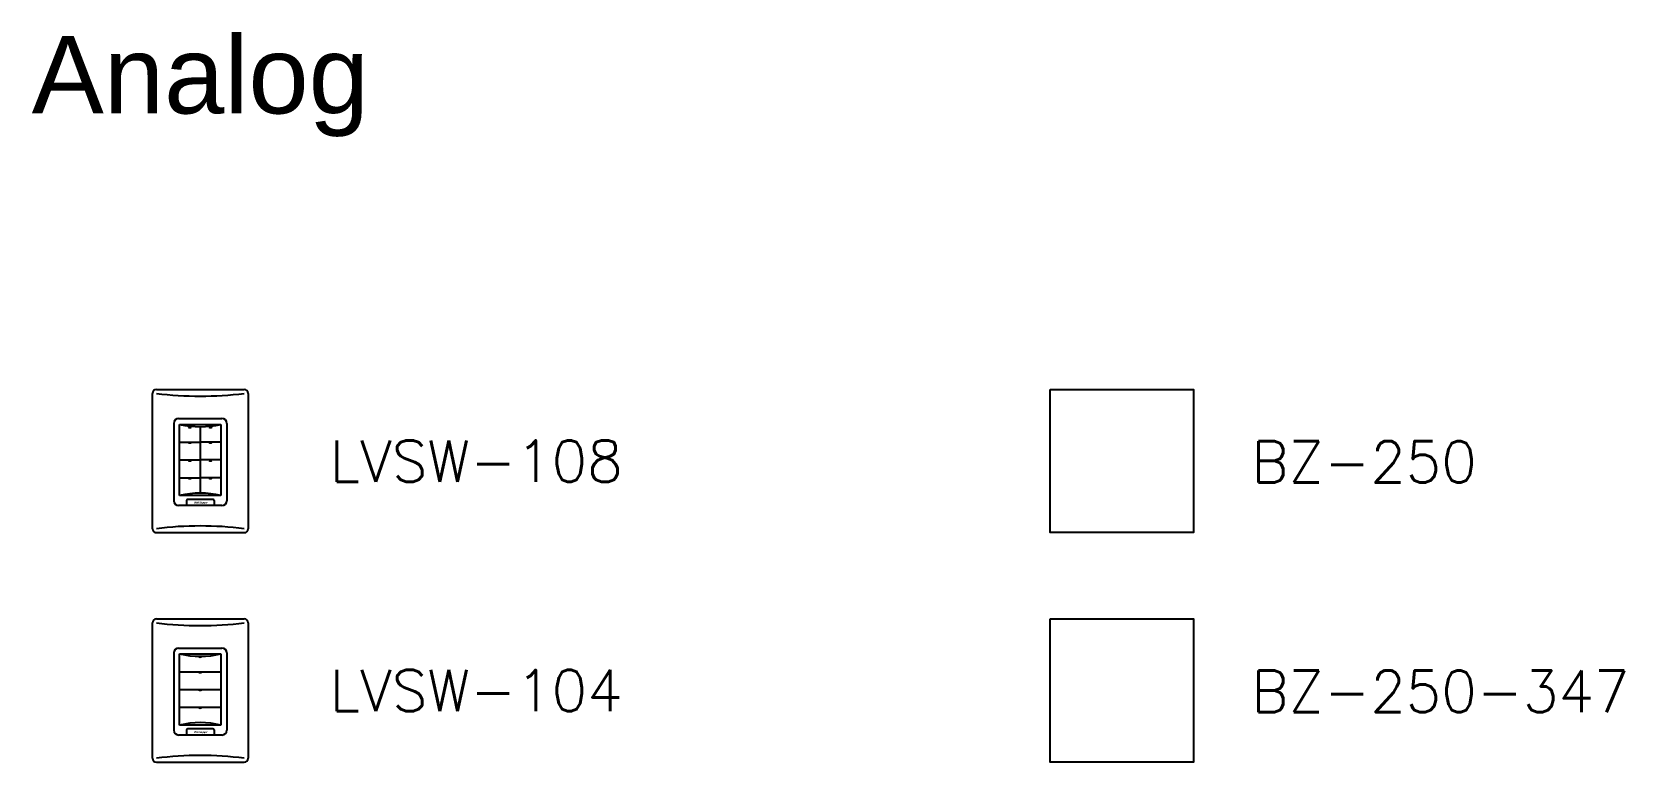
# Model space of a CAD drawing. Header units: inches. Extents: x -312 to 59, y -182 to 37.
# Drawn here: x -205.41 to -196.19, y 25.85 to 30.09 of the extents above; entities that cross this region are included whole.
import ezdxf

# ---------------------------------------------------------------- set-up
doc = ezdxf.new("R2010")
doc.units = ezdxf.units.IN
doc.header["$MEASUREMENT"] = 0
doc.styles.add('ROMANS', font='ROMANS.shx')
doc.styles.get("Standard").update_dxf_attribs({"font": 'arial.ttf'})

# ---------------------------------------------------------------- blocks, each defined once
blk = doc.blocks.new('LVSW-108')
h = blk.add_hatch(color=256)
edge = h.paths.add_edge_path()
edge.add_spline(control_points=[(-0.0277, -0.2408), (-0.0278, -0.242), (-0.028, -0.2435), (-0.0281, -0.2449), (-0.0281, -0.2449), (-0.0281, -0.2449), (-0.0281, -0.2449), (-0.028, -0.2446), (-0.0279, -0.2444), (-0.0278, -0.2441), (-0.0276, -0.2431), (-0.0273, -0.2421), (-0.0269, -0.2412), (-0.0269, -0.2412), (-0.0247, -0.235), (-0.0247, -0.235), (-0.0247, -0.235), (-0.0225, -0.235), (-0.0225, -0.235), (-0.0225, -0.235), (-0.0271, -0.2464), (-0.0271, -0.2464), (-0.0271, -0.2464), (-0.0296, -0.2464), (-0.0296, -0.2464), (-0.0296, -0.2464), (-0.0295, -0.2419), (-0.0295, -0.2419), (-0.0295, -0.2407), (-0.0293, -0.2394), (-0.0292, -0.2382), (-0.0292, -0.2382), (-0.0292, -0.2382), (-0.0292, -0.2382), (-0.0296, -0.2394), (-0.03, -0.2407), (-0.0304, -0.2419), (-0.0304, -0.2419), (-0.0322, -0.2464), (-0.0322, -0.2464), (-0.0322, -0.2464), (-0.0347, -0.2464), (-0.0347, -0.2464), (-0.0347, -0.2464), (-0.0345, -0.235), (-0.0345, -0.235), (-0.0345, -0.235), (-0.0323, -0.235), (-0.0323, -0.235), (-0.0323, -0.235), (-0.0326, -0.2412), (-0.0326, -0.2412), (-0.0327, -0.2421), (-0.0328, -0.2431), (-0.0329, -0.2441), (-0.033, -0.2444), (-0.033, -0.2446), (-0.033, -0.2449), (-0.033, -0.2449), (-0.033, -0.2449), (-0.033, -0.2449), (-0.0325, -0.2435), (-0.0321, -0.242), (-0.0317, -0.2408), (-0.0317, -0.2408), (-0.0294, -0.235), (-0.0294, -0.235), (-0.0294, -0.235), (-0.0276, -0.235), (-0.0276, -0.235), (-0.0276, -0.235), (-0.0277, -0.2408), (-0.0277, -0.2408)], knot_values=[0, 0, 0, 0, 1, 1, 1, 2, 2, 2, 3, 3, 3, 4, 4, 4, 5, 5, 5, 6, 6, 6, 7, 7, 7, 8, 8, 8, 9, 9, 9, 10, 10, 10, 11, 11, 11, 12, 12, 12, 13, 13, 13, 14, 14, 14, 15, 15, 15, 16, 16, 16, 17, 17, 17, 18, 18, 18, 19, 19, 19, 20, 20, 20, 21, 21, 21, 22, 22, 22, 23, 23, 23, 24, 24, 24, 24], degree=3, periodic=0)
h = blk.add_hatch(color=256)
edge = h.paths.add_edge_path()
edge.add_spline(control_points=[(-0.0182, -0.2464), (-0.0182, -0.246), (-0.0182, -0.2456), (-0.0181, -0.2452), (-0.0181, -0.2452), (-0.017, -0.2401), (-0.017, -0.2401), (-0.0167, -0.239), (-0.0166, -0.2376), (-0.0193, -0.2376), (-0.0218, -0.2376), (-0.0225, -0.2387), (-0.0229, -0.2403), (-0.0229, -0.2403), (-0.021, -0.2403), (-0.021, -0.2403), (-0.0208, -0.2396), (-0.0206, -0.2391), (-0.0197, -0.2391), (-0.0192, -0.2391), (-0.0189, -0.2392), (-0.0189, -0.2395), (-0.0188, -0.2402), (-0.0192, -0.2406), (-0.0201, -0.2409), (-0.0218, -0.2416), (-0.0233, -0.2421), (-0.0237, -0.244), (-0.0241, -0.2458), (-0.0236, -0.2466), (-0.022, -0.2466), (-0.0213, -0.2466), (-0.0206, -0.2462), (-0.02, -0.2455), (-0.02, -0.2455), (-0.02, -0.2455), (-0.02, -0.2455), (-0.0201, -0.2458), (-0.0201, -0.2461), (-0.02, -0.2464), (-0.02, -0.2464), (-0.0182, -0.2464), (-0.0182, -0.2464)], knot_values=[0, 0, 0, 0, 1, 1, 1, 2, 2, 2, 3, 3, 3, 4, 4, 4, 5, 5, 5, 6, 6, 6, 7, 7, 7, 8, 8, 8, 9, 9, 9, 10, 10, 10, 11, 11, 11, 12, 12, 12, 13, 13, 13, 14, 14, 14, 14], degree=3, periodic=0)
edge = h.paths.add_edge_path()
edge.add_spline(control_points=[(-0.0195, -0.2428), (-0.0198, -0.2436), (-0.0199, -0.2451), (-0.021, -0.2451), (-0.0218, -0.2451), (-0.0219, -0.2446), (-0.0217, -0.244), (-0.0217, -0.2436), (-0.0215, -0.2432), (-0.0212, -0.2429), (-0.0206, -0.2425), (-0.0199, -0.2422), (-0.0194, -0.2418), (-0.0194, -0.2418), (-0.0195, -0.2428), (-0.0195, -0.2428)], knot_values=[0, 0, 0, 0, 1, 1, 1, 2, 2, 2, 3, 3, 3, 4, 4, 4, 5, 5, 5, 5], degree=3, periodic=0)
h = blk.add_hatch(color=256)
edge = h.paths.add_edge_path()
edge.add_spline(control_points=[(-0.0135, -0.2464), (-0.0147, -0.2465), (-0.0164, -0.2466), (-0.0161, -0.245), (-0.0161, -0.245), (-0.0148, -0.2392), (-0.0148, -0.2392), (-0.0148, -0.2392), (-0.0156, -0.2392), (-0.0156, -0.2392), (-0.0156, -0.2392), (-0.0153, -0.2378), (-0.0153, -0.2378), (-0.0153, -0.2378), (-0.0145, -0.2378), (-0.0145, -0.2378), (-0.0145, -0.2378), (-0.014, -0.2354), (-0.014, -0.2354), (-0.014, -0.2354), (-0.012, -0.2354), (-0.012, -0.2354), (-0.012, -0.2354), (-0.0125, -0.2378), (-0.0125, -0.2378), (-0.0125, -0.2378), (-0.0117, -0.2378), (-0.0117, -0.2378), (-0.0117, -0.2378), (-0.012, -0.2392), (-0.012, -0.2392), (-0.012, -0.2392), (-0.0128, -0.2392), (-0.0128, -0.2392), (-0.0128, -0.2392), (-0.014, -0.2446), (-0.014, -0.2446), (-0.014, -0.2449), (-0.0134, -0.2449), (-0.0132, -0.2448), (-0.0132, -0.2448), (-0.0135, -0.2464), (-0.0135, -0.2464)], knot_values=[0, 0, 0, 0, 1, 1, 1, 2, 2, 2, 3, 3, 3, 4, 4, 4, 5, 5, 5, 6, 6, 6, 7, 7, 7, 8, 8, 8, 9, 9, 9, 10, 10, 10, 11, 11, 11, 12, 12, 12, 13, 13, 13, 14, 14, 14, 14], degree=3, periodic=0)
h = blk.add_hatch(color=256)
edge = h.paths.add_edge_path()
edge.add_spline(control_points=[(-0.0094, -0.2464), (-0.0106, -0.2465), (-0.0123, -0.2466), (-0.0119, -0.245), (-0.0119, -0.245), (-0.0107, -0.2392), (-0.0107, -0.2392), (-0.0107, -0.2392), (-0.0115, -0.2392), (-0.0115, -0.2392), (-0.0115, -0.2392), (-0.0112, -0.2378), (-0.0112, -0.2378), (-0.0112, -0.2378), (-0.0104, -0.2378), (-0.0104, -0.2378), (-0.0104, -0.2378), (-0.0099, -0.2354), (-0.0099, -0.2354), (-0.0099, -0.2354), (-0.0079, -0.2354), (-0.0079, -0.2354), (-0.0079, -0.2354), (-0.0084, -0.2378), (-0.0084, -0.2378), (-0.0084, -0.2378), (-0.0076, -0.2378), (-0.0076, -0.2378), (-0.0076, -0.2378), (-0.0079, -0.2392), (-0.0079, -0.2392), (-0.0079, -0.2392), (-0.0087, -0.2392), (-0.0087, -0.2392), (-0.0087, -0.2392), (-0.0099, -0.2446), (-0.0099, -0.2446), (-0.0099, -0.2449), (-0.0093, -0.2449), (-0.0091, -0.2448), (-0.0091, -0.2448), (-0.0094, -0.2464), (-0.0094, -0.2464)], knot_values=[0, 0, 0, 0, 1, 1, 1, 2, 2, 2, 3, 3, 3, 4, 4, 4, 5, 5, 5, 6, 6, 6, 7, 7, 7, 8, 8, 8, 9, 9, 9, 10, 10, 10, 11, 11, 11, 12, 12, 12, 13, 13, 13, 14, 14, 14, 14], degree=3, periodic=0)
h = blk.add_hatch(color=256)
edge = h.paths.add_edge_path()
edge.add_spline(control_points=[(0.0001, -0.2384), (0.0003, -0.2374), (0.0004, -0.2364), (-0.0007, -0.2364), (-0.0014, -0.2364), (-0.002, -0.2367), (-0.0021, -0.2375), (-0.0023, -0.2383), (-0.0018, -0.2387), (-0.0013, -0.2391), (-0.0006, -0.2395), (0.0005, -0.2404), (0.0009, -0.241), (0.0015, -0.2417), (0.0016, -0.2424), (0.0014, -0.2434), (0.0009, -0.2455), (-0.0007, -0.2466), (-0.0028, -0.2466), (-0.0054, -0.2466), (-0.006, -0.2452), (-0.0055, -0.2432), (-0.0055, -0.2432), (-0.0054, -0.2423), (-0.0054, -0.2423), (-0.0054, -0.2423), (-0.0032, -0.2423), (-0.0032, -0.2423), (-0.0032, -0.2423), (-0.0034, -0.243), (-0.0034, -0.243), (-0.0037, -0.2441), (-0.0035, -0.2449), (-0.0024, -0.2449), (-0.0016, -0.2449), (-0.001, -0.2444), (-0.0009, -0.2436), (-0.0007, -0.2429), (-0.0009, -0.2425), (-0.0014, -0.2421), (-0.0023, -0.2412), (-0.0036, -0.2406), (-0.0042, -0.2394), (-0.0044, -0.2389), (-0.0045, -0.2383), (-0.0044, -0.2377), (-0.0039, -0.2358), (-0.0026, -0.2347), (-0.0004, -0.2347), (0.003, -0.2347), (0.0024, -0.2373), (0.0021, -0.2384), (0.0021, -0.2384), (0.0001, -0.2384), (0.0001, -0.2384)], knot_values=[0, 0, 0, 0, 1, 1, 1, 2, 2, 2, 3, 3, 3, 4, 4, 4, 5, 5, 5, 6, 6, 6, 7, 7, 7, 8, 8, 8, 9, 9, 9, 10, 10, 10, 11, 11, 11, 12, 12, 12, 13, 13, 13, 14, 14, 14, 15, 15, 15, 16, 16, 16, 17, 17, 17, 18, 18, 18, 18], degree=3, periodic=0)
h = blk.add_hatch(color=256)
edge = h.paths.add_edge_path(flags=16)
edge.add_spline(control_points=[(0.0052, -0.2464), (0.004, -0.2465), (0.0023, -0.2466), (0.0027, -0.245), (0.0027, -0.245), (0.0039, -0.2392), (0.0039, -0.2392), (0.0039, -0.2392), (0.0031, -0.2392), (0.0031, -0.2392), (0.0031, -0.2392), (0.0034, -0.2378), (0.0034, -0.2378), (0.0034, -0.2378), (0.0042, -0.2378), (0.0042, -0.2378), (0.0042, -0.2378), (0.0047, -0.2354), (0.0047, -0.2354), (0.0047, -0.2354), (0.0067, -0.2354), (0.0067, -0.2354), (0.0067, -0.2354), (0.0062, -0.2378), (0.0062, -0.2378), (0.0062, -0.2378), (0.007, -0.2378), (0.007, -0.2378), (0.007, -0.2378), (0.0067, -0.2392), (0.0067, -0.2392), (0.0067, -0.2392), (0.0059, -0.2392), (0.0059, -0.2392), (0.0059, -0.2392), (0.0048, -0.2446), (0.0048, -0.2446), (0.0047, -0.2449), (0.0053, -0.2449), (0.0055, -0.2448), (0.0055, -0.2448), (0.0052, -0.2464), (0.0052, -0.2464)], knot_values=[0, 0, 0, 0, 1, 1, 1, 2, 2, 2, 3, 3, 3, 4, 4, 4, 5, 5, 5, 6, 6, 6, 7, 7, 7, 8, 8, 8, 9, 9, 9, 10, 10, 10, 11, 11, 11, 12, 12, 12, 13, 13, 13, 14, 14, 14, 14], degree=3, periodic=0)
h = blk.add_hatch(color=256)
edge = h.paths.add_edge_path(flags=16)
edge.add_spline(control_points=[(0.0093, -0.2466), (0.0118, -0.2466), (0.0125, -0.2454), (0.0131, -0.2424), (0.0137, -0.2394), (0.0141, -0.2376), (0.0112, -0.2376), (0.0082, -0.2376), (0.0078, -0.2394), (0.0071, -0.2424), (0.0065, -0.2454), (0.0067, -0.2466), (0.0093, -0.2466)], knot_values=[0, 0, 0, 0, 1, 1, 1, 2, 2, 2, 3, 3, 3, 4, 4, 4, 4], degree=3, periodic=0)
edge = h.paths.add_edge_path(flags=16)
edge.add_spline(control_points=[(0.0095, -0.2407), (0.0096, -0.2399), (0.0098, -0.2391), (0.0109, -0.2391), (0.0119, -0.2391), (0.0117, -0.2399), (0.0115, -0.2407), (0.0115, -0.2407), (0.0109, -0.2436), (0.0109, -0.2436), (0.0107, -0.2446), (0.0105, -0.2451), (0.0096, -0.2451), (0.0086, -0.2451), (0.0087, -0.2446), (0.0089, -0.2436), (0.0089, -0.2436), (0.0095, -0.2407), (0.0095, -0.2407)], knot_values=[0, 0, 0, 0, 1, 1, 1, 2, 2, 2, 3, 3, 3, 4, 4, 4, 5, 5, 5, 6, 6, 6, 6], degree=3, periodic=0)
h = blk.add_hatch(color=256)
edge = h.paths.add_edge_path(flags=16)
edge.add_spline(control_points=[(0.0177, -0.2378), (0.0177, -0.2378), (0.0157, -0.2378), (0.0157, -0.2378), (0.0157, -0.2378), (0.0133, -0.2492), (0.0133, -0.2492), (0.0133, -0.2492), (0.0152, -0.2492), (0.0152, -0.2492), (0.0152, -0.2492), (0.0159, -0.2455), (0.0159, -0.2455), (0.0159, -0.2455), (0.016, -0.2455), (0.016, -0.2455), (0.0163, -0.2463), (0.0168, -0.2465), (0.0176, -0.2466), (0.0192, -0.2466), (0.0199, -0.2451), (0.0202, -0.2437), (0.0202, -0.2437), (0.0209, -0.2406), (0.0209, -0.2406), (0.0213, -0.2383), (0.0207, -0.2376), (0.0195, -0.2376), (0.0187, -0.2375), (0.0181, -0.2378), (0.0175, -0.2387), (0.0175, -0.2387), (0.0175, -0.2387), (0.0175, -0.2387), (0.0175, -0.2387), (0.0177, -0.2378), (0.0177, -0.2378)], knot_values=[0, 0, 0, 0, 1, 1, 1, 2, 2, 2, 3, 3, 3, 4, 4, 4, 5, 5, 5, 6, 6, 6, 7, 7, 7, 8, 8, 8, 9, 9, 9, 10, 10, 10, 11, 11, 11, 12, 12, 12, 12], degree=3, periodic=0)
edge = h.paths.add_edge_path(flags=16)
edge.add_spline(control_points=[(0.017, -0.241), (0.0171, -0.2403), (0.0174, -0.2391), (0.0183, -0.2391), (0.0193, -0.2391), (0.019, -0.2399), (0.0189, -0.2407), (0.0189, -0.2407), (0.0183, -0.2436), (0.0183, -0.2436), (0.018, -0.2444), (0.0177, -0.2451), (0.0171, -0.2451), (0.0165, -0.2451), (0.0162, -0.2445), (0.0165, -0.2435), (0.0165, -0.2435), (0.017, -0.241), (0.017, -0.241)], knot_values=[0, 0, 0, 0, 1, 1, 1, 2, 2, 2, 3, 3, 3, 4, 4, 4, 5, 5, 5, 6, 6, 6, 6], degree=3, periodic=0)
h = blk.add_hatch(color=256)
edge = h.paths.add_edge_path(flags=16)
edge.add_spline(control_points=[(0.0252, -0.2378), (0.0252, -0.2378), (0.0232, -0.2378), (0.0232, -0.2378), (0.0232, -0.2378), (0.0208, -0.2492), (0.0208, -0.2492), (0.0208, -0.2492), (0.0226, -0.2492), (0.0226, -0.2492), (0.0226, -0.2492), (0.0235, -0.2455), (0.0235, -0.2455), (0.0235, -0.2455), (0.0235, -0.2455), (0.0235, -0.2455), (0.0238, -0.2463), (0.0243, -0.2465), (0.0251, -0.2466), (0.0267, -0.2466), (0.0274, -0.2451), (0.0277, -0.2437), (0.0277, -0.2437), (0.0284, -0.2406), (0.0284, -0.2406), (0.0288, -0.2383), (0.0282, -0.2376), (0.027, -0.2376), (0.0262, -0.2375), (0.0256, -0.2378), (0.025, -0.2387), (0.025, -0.2387), (0.025, -0.2387), (0.025, -0.2387), (0.025, -0.2387), (0.0252, -0.2378), (0.0252, -0.2378)], knot_values=[0, 0, 0, 0, 1, 1, 1, 2, 2, 2, 3, 3, 3, 4, 4, 4, 5, 5, 5, 6, 6, 6, 7, 7, 7, 8, 8, 8, 9, 9, 9, 10, 10, 10, 11, 11, 11, 12, 12, 12, 12], degree=3, periodic=0)
edge = h.paths.add_edge_path(flags=16)
edge.add_spline(control_points=[(0.0245, -0.241), (0.0246, -0.2403), (0.0249, -0.2391), (0.0258, -0.2391), (0.0268, -0.2391), (0.0265, -0.2399), (0.0264, -0.2407), (0.0264, -0.2407), (0.0258, -0.2436), (0.0258, -0.2436), (0.0255, -0.2444), (0.0252, -0.2451), (0.0246, -0.2451), (0.0239, -0.2451), (0.0238, -0.2445), (0.024, -0.2435), (0.024, -0.2435), (0.0245, -0.241), (0.0245, -0.241)], knot_values=[0, 0, 0, 0, 1, 1, 1, 2, 2, 2, 3, 3, 3, 4, 4, 4, 5, 5, 5, 6, 6, 6, 6], degree=3, periodic=0)
h = blk.add_hatch(color=256)
edge = h.paths.add_edge_path(flags=16)
edge.add_spline(control_points=[(0.0295, -0.243), (0.0289, -0.2455), (0.0296, -0.2466), (0.0319, -0.2466), (0.0339, -0.2466), (0.035, -0.2454), (0.0353, -0.2435), (0.0353, -0.2435), (0.0333, -0.2435), (0.0333, -0.2435), (0.0331, -0.2445), (0.0328, -0.2451), (0.0321, -0.2451), (0.0315, -0.2451), (0.0311, -0.2449), (0.0313, -0.2437), (0.0313, -0.2437), (0.0316, -0.2425), (0.0316, -0.2425), (0.0316, -0.2425), (0.0355, -0.2425), (0.0355, -0.2425), (0.0355, -0.2425), (0.0358, -0.2413), (0.0358, -0.2413), (0.0363, -0.239), (0.0363, -0.2376), (0.0335, -0.2376), (0.0316, -0.2376), (0.0303, -0.2387), (0.03, -0.2407), (0.03, -0.2407), (0.0295, -0.243), (0.0295, -0.243)], knot_values=[0, 0, 0, 0, 1, 1, 1, 2, 2, 2, 3, 3, 3, 4, 4, 4, 5, 5, 5, 6, 6, 6, 7, 7, 7, 8, 8, 8, 9, 9, 9, 10, 10, 10, 11, 11, 11, 11], degree=3, periodic=0)
edge = h.paths.add_edge_path()
edge.add_spline(control_points=[(0.0319, -0.241), (0.0319, -0.241), (0.032, -0.2406), (0.032, -0.2406), (0.0321, -0.2399), (0.0323, -0.2391), (0.0332, -0.2391), (0.034, -0.2391), (0.0342, -0.2394), (0.034, -0.2402), (0.034, -0.2402), (0.0339, -0.241), (0.0339, -0.241), (0.0339, -0.241), (0.0319, -0.241), (0.0319, -0.241)], knot_values=[0, 0, 0, 0, 1, 1, 1, 2, 2, 2, 3, 3, 3, 4, 4, 4, 5, 5, 5, 5], degree=3, periodic=0)
h = blk.add_hatch(color=256)
edge = h.paths.add_edge_path()
edge.add_spline(control_points=[(0.0398, -0.2393), (0.0398, -0.2393), (0.0398, -0.2393), (0.0398, -0.2393), (0.0402, -0.2387), (0.0405, -0.2383), (0.0409, -0.2381), (0.0415, -0.2376), (0.0419, -0.2377), (0.0422, -0.2377), (0.0422, -0.2377), (0.0417, -0.24), (0.0417, -0.24), (0.0406, -0.2399), (0.0397, -0.2401), (0.0394, -0.2414), (0.0394, -0.2414), (0.0384, -0.2464), (0.0384, -0.2464), (0.0384, -0.2464), (0.0364, -0.2464), (0.0364, -0.2464), (0.0364, -0.2464), (0.0382, -0.2378), (0.0382, -0.2378), (0.0382, -0.2378), (0.0401, -0.2378), (0.0401, -0.2378), (0.0401, -0.2378), (0.0398, -0.2393), (0.0398, -0.2393)], knot_values=[0, 0, 0, 0, 1, 1, 1, 2, 2, 2, 3, 3, 3, 4, 4, 4, 5, 5, 5, 6, 6, 6, 7, 7, 7, 8, 8, 8, 9, 9, 9, 10, 10, 10, 10], degree=3, periodic=0)
for p, q in [((-0.2771, -0.3923), (-0.2771, 0.3923)), ((-0.2544, 0.415), (0.2544, 0.415)), ((0.2771, 0.3923), (0.2771, -0.3923)), ((-0.1536, 0.2183), (-0.1536, -0.2297)), ((-0.1536, 0.2183), (-0.1536, -0.2299)), ((-0.1257, 0.2462), (0.1257, 0.2462)), ((-0.1257, 0.2462), (0.1257, 0.2462)), ((-0.1199, -0.2), (-0.1199, 0.2126)), ((-0.1199, 0.2126), (0.1199, 0.2126)), ((-0.0678, 0.1986), (-0.0678, 0.1961)), ((-0.0521, 0.1986), (-0.0521, 0.1961)), ((0, 0.1985), (0, -0.186)), ((0.0518, 0.1986), (0.0518, 0.1961)), ((0.0675, 0.1986), (0.0675, 0.1961)), ((0.1199, 0.2126), (0.1199, -0.2)), ((0.1536, 0.2183), (0.1536, -0.2297)), ((0.1536, 0.2183), (0.1536, -0.2299)), ((-0.1199, 0.1094), (0, 0.1094)), ((-0.0678, 0.1095), (-0.0678, 0.107)), ((-0.0521, 0.1095), (-0.0521, 0.107)), ((0.1199, 0.1094), (0, 0.1094)), ((0.0521, 0.1095), (0.0521, 0.107)), ((0.0678, 0.1095), (0.0678, 0.107)), ((-0.1199, 0.0063), (0, 0.0063)), ((-0.0678, 0.0063), (-0.0678, 0.0038)), ((-0.0521, 0.0063), (-0.0521, 0.0038)), ((0.1199, 0.0063), (0, 0.0063)), ((0.0521, 0.0063), (0.0521, 0.0038)), ((0.0678, 0.0063), (0.0678, 0.0038)), ((-0.1199, -0.0969), (0, -0.0969)), ((-0.0678, -0.0968), (-0.0678, -0.0993)), ((-0.0521, -0.0968), (-0.0521, -0.0993)), ((0.1199, -0.0969), (0, -0.0969)), ((0.0521, -0.0968), (0.0521, -0.0993)), ((0.0678, -0.0968), (0.0678, -0.0993)), ((0.1257, -0.2576), (-0.1257, -0.2576)), ((0.1257, -0.2578), (-0.1257, -0.2578)), ((0.1199, -0.2), (-0.1199, -0.2)), ((-0.0799, -0.2285), (-0.0799, -0.2578)), ((0.0743, -0.2228), (-0.0743, -0.2228)), ((0.0799, -0.2285), (0.0799, -0.2578)), ((-0.2544, -0.415), (0.2544, -0.415))]:
    blk.add_line(p, q)
for centre, radius, start, end in [((-0.2544, 0.3923), 0.0227, 90, 180), ((0, 2.394), 2.0178, 262.75705, 277.24295), ((0.2544, 0.3923), 0.0227, 0, 90), ((-0.1257, 0.2183), 0.0279, 90, 180), ((-0.1257, 0.2183), 0.0279, 90, 180), ((0, 0.7179), 0.5194, 256.64818, 283.35182), ((-0.06, 0.209), 0.0151, 238.6629, 301.3371), ((0.0597, 0.209), 0.0151, 238.6629, 301.3371), ((0.1257, 0.2183), 0.0279, 0, 90), ((0.1257, 0.2183), 0.0279, 0, 90), ((-0.06, 0.1199), 0.0151, 238.6629, 301.3371), ((0.06, 0.1199), 0.0151, 238.6629, 301.3371), ((-0.06, 0.0167), 0.0151, 238.6629, 301.3371), ((0.06, 0.0167), 0.0151, 238.6629, 301.3371), ((-0.06, -0.0864), 0.0151, 238.6629, 301.3371), ((0.06, -0.0864), 0.0151, 238.6629, 301.3371), ((-0.1257, -0.2297), 0.0279, 180, 270), ((-0.1257, -0.2299), 0.0279, 180, 270), ((0, -0.7054), 0.5194, 76.64818, 103.35182), ((-0.0743, -0.2285), 0.00564, 90, 180), ((0.0743, -0.2285), 0.00564, 0, 90), ((0.1257, -0.2297), 0.0279, 270, 0), ((0.1257, -0.2299), 0.0279, 270, 0), ((-0.2544, -0.3923), 0.0227, 180, 270), ((0, -2.394), 2.0178, 82.75705, 97.24295), ((0.2544, -0.3923), 0.0227, 270, 0)]:
    blk.add_arc(centre, radius, start, end)
at = {"insert": (0.75, 0), "char_height": 0.24, "width": 5.724, "attachment_point": 4, "style": 'ROMANS'}
blk.add_mtext('LVSW-108', dxfattribs=at)
blk = doc.blocks.new('LVSW-104')
h = blk.add_hatch(color=256)
edge = h.paths.add_edge_path()
edge.add_spline(control_points=[(-0.0277, -0.2408), (-0.0278, -0.242), (-0.028, -0.2435), (-0.0281, -0.2449), (-0.0281, -0.2449), (-0.0281, -0.2449), (-0.0281, -0.2449), (-0.028, -0.2446), (-0.0279, -0.2444), (-0.0278, -0.2441), (-0.0276, -0.2431), (-0.0273, -0.2421), (-0.0269, -0.2412), (-0.0269, -0.2412), (-0.0247, -0.235), (-0.0247, -0.235), (-0.0247, -0.235), (-0.0225, -0.235), (-0.0225, -0.235), (-0.0225, -0.235), (-0.0271, -0.2464), (-0.0271, -0.2464), (-0.0271, -0.2464), (-0.0296, -0.2464), (-0.0296, -0.2464), (-0.0296, -0.2464), (-0.0295, -0.2419), (-0.0295, -0.2419), (-0.0295, -0.2407), (-0.0293, -0.2394), (-0.0292, -0.2382), (-0.0292, -0.2382), (-0.0292, -0.2382), (-0.0292, -0.2382), (-0.0296, -0.2394), (-0.03, -0.2407), (-0.0304, -0.2419), (-0.0304, -0.2419), (-0.0322, -0.2464), (-0.0322, -0.2464), (-0.0322, -0.2464), (-0.0347, -0.2464), (-0.0347, -0.2464), (-0.0347, -0.2464), (-0.0345, -0.235), (-0.0345, -0.235), (-0.0345, -0.235), (-0.0323, -0.235), (-0.0323, -0.235), (-0.0323, -0.235), (-0.0326, -0.2412), (-0.0326, -0.2412), (-0.0327, -0.2421), (-0.0328, -0.2431), (-0.0329, -0.2441), (-0.033, -0.2444), (-0.033, -0.2446), (-0.033, -0.2449), (-0.033, -0.2449), (-0.033, -0.2449), (-0.033, -0.2449), (-0.0325, -0.2435), (-0.0321, -0.242), (-0.0317, -0.2408), (-0.0317, -0.2408), (-0.0294, -0.235), (-0.0294, -0.235), (-0.0294, -0.235), (-0.0276, -0.235), (-0.0276, -0.235), (-0.0276, -0.235), (-0.0277, -0.2408), (-0.0277, -0.2408)], knot_values=[0, 0, 0, 0, 1, 1, 1, 2, 2, 2, 3, 3, 3, 4, 4, 4, 5, 5, 5, 6, 6, 6, 7, 7, 7, 8, 8, 8, 9, 9, 9, 10, 10, 10, 11, 11, 11, 12, 12, 12, 13, 13, 13, 14, 14, 14, 15, 15, 15, 16, 16, 16, 17, 17, 17, 18, 18, 18, 19, 19, 19, 20, 20, 20, 21, 21, 21, 22, 22, 22, 23, 23, 23, 24, 24, 24, 24], degree=3, periodic=0)
h = blk.add_hatch(color=256)
edge = h.paths.add_edge_path()
edge.add_spline(control_points=[(-0.0182, -0.2464), (-0.0182, -0.246), (-0.0182, -0.2456), (-0.0181, -0.2452), (-0.0181, -0.2452), (-0.017, -0.2401), (-0.017, -0.2401), (-0.0167, -0.239), (-0.0166, -0.2376), (-0.0193, -0.2376), (-0.0218, -0.2376), (-0.0225, -0.2387), (-0.0229, -0.2403), (-0.0229, -0.2403), (-0.021, -0.2403), (-0.021, -0.2403), (-0.0208, -0.2396), (-0.0206, -0.2391), (-0.0197, -0.2391), (-0.0192, -0.2391), (-0.0189, -0.2392), (-0.0189, -0.2395), (-0.0188, -0.2402), (-0.0192, -0.2406), (-0.0201, -0.2409), (-0.0218, -0.2416), (-0.0233, -0.2421), (-0.0237, -0.244), (-0.0241, -0.2458), (-0.0236, -0.2466), (-0.022, -0.2466), (-0.0213, -0.2466), (-0.0206, -0.2462), (-0.02, -0.2455), (-0.02, -0.2455), (-0.02, -0.2455), (-0.02, -0.2455), (-0.0201, -0.2458), (-0.0201, -0.2461), (-0.02, -0.2464), (-0.02, -0.2464), (-0.0182, -0.2464), (-0.0182, -0.2464)], knot_values=[0, 0, 0, 0, 1, 1, 1, 2, 2, 2, 3, 3, 3, 4, 4, 4, 5, 5, 5, 6, 6, 6, 7, 7, 7, 8, 8, 8, 9, 9, 9, 10, 10, 10, 11, 11, 11, 12, 12, 12, 13, 13, 13, 14, 14, 14, 14], degree=3, periodic=0)
edge = h.paths.add_edge_path()
edge.add_spline(control_points=[(-0.0195, -0.2428), (-0.0198, -0.2436), (-0.0199, -0.2451), (-0.021, -0.2451), (-0.0218, -0.2451), (-0.0219, -0.2446), (-0.0217, -0.244), (-0.0217, -0.2436), (-0.0215, -0.2432), (-0.0212, -0.2429), (-0.0206, -0.2425), (-0.0199, -0.2422), (-0.0194, -0.2418), (-0.0194, -0.2418), (-0.0195, -0.2428), (-0.0195, -0.2428)], knot_values=[0, 0, 0, 0, 1, 1, 1, 2, 2, 2, 3, 3, 3, 4, 4, 4, 5, 5, 5, 5], degree=3, periodic=0)
h = blk.add_hatch(color=256)
edge = h.paths.add_edge_path()
edge.add_spline(control_points=[(-0.0135, -0.2464), (-0.0147, -0.2465), (-0.0164, -0.2466), (-0.0161, -0.245), (-0.0161, -0.245), (-0.0148, -0.2392), (-0.0148, -0.2392), (-0.0148, -0.2392), (-0.0156, -0.2392), (-0.0156, -0.2392), (-0.0156, -0.2392), (-0.0153, -0.2378), (-0.0153, -0.2378), (-0.0153, -0.2378), (-0.0145, -0.2378), (-0.0145, -0.2378), (-0.0145, -0.2378), (-0.014, -0.2354), (-0.014, -0.2354), (-0.014, -0.2354), (-0.012, -0.2354), (-0.012, -0.2354), (-0.012, -0.2354), (-0.0125, -0.2378), (-0.0125, -0.2378), (-0.0125, -0.2378), (-0.0117, -0.2378), (-0.0117, -0.2378), (-0.0117, -0.2378), (-0.012, -0.2392), (-0.012, -0.2392), (-0.012, -0.2392), (-0.0128, -0.2392), (-0.0128, -0.2392), (-0.0128, -0.2392), (-0.014, -0.2446), (-0.014, -0.2446), (-0.014, -0.2449), (-0.0134, -0.2449), (-0.0132, -0.2448), (-0.0132, -0.2448), (-0.0135, -0.2464), (-0.0135, -0.2464)], knot_values=[0, 0, 0, 0, 1, 1, 1, 2, 2, 2, 3, 3, 3, 4, 4, 4, 5, 5, 5, 6, 6, 6, 7, 7, 7, 8, 8, 8, 9, 9, 9, 10, 10, 10, 11, 11, 11, 12, 12, 12, 13, 13, 13, 14, 14, 14, 14], degree=3, periodic=0)
h = blk.add_hatch(color=256)
edge = h.paths.add_edge_path()
edge.add_spline(control_points=[(-0.0094, -0.2464), (-0.0106, -0.2465), (-0.0123, -0.2466), (-0.0119, -0.245), (-0.0119, -0.245), (-0.0107, -0.2392), (-0.0107, -0.2392), (-0.0107, -0.2392), (-0.0115, -0.2392), (-0.0115, -0.2392), (-0.0115, -0.2392), (-0.0112, -0.2378), (-0.0112, -0.2378), (-0.0112, -0.2378), (-0.0104, -0.2378), (-0.0104, -0.2378), (-0.0104, -0.2378), (-0.0099, -0.2354), (-0.0099, -0.2354), (-0.0099, -0.2354), (-0.0079, -0.2354), (-0.0079, -0.2354), (-0.0079, -0.2354), (-0.0084, -0.2378), (-0.0084, -0.2378), (-0.0084, -0.2378), (-0.0076, -0.2378), (-0.0076, -0.2378), (-0.0076, -0.2378), (-0.0079, -0.2392), (-0.0079, -0.2392), (-0.0079, -0.2392), (-0.0087, -0.2392), (-0.0087, -0.2392), (-0.0087, -0.2392), (-0.0099, -0.2446), (-0.0099, -0.2446), (-0.0099, -0.2449), (-0.0093, -0.2449), (-0.0091, -0.2448), (-0.0091, -0.2448), (-0.0094, -0.2464), (-0.0094, -0.2464)], knot_values=[0, 0, 0, 0, 1, 1, 1, 2, 2, 2, 3, 3, 3, 4, 4, 4, 5, 5, 5, 6, 6, 6, 7, 7, 7, 8, 8, 8, 9, 9, 9, 10, 10, 10, 11, 11, 11, 12, 12, 12, 13, 13, 13, 14, 14, 14, 14], degree=3, periodic=0)
h = blk.add_hatch(color=256)
edge = h.paths.add_edge_path()
edge.add_spline(control_points=[(0.0001, -0.2384), (0.0003, -0.2374), (0.0004, -0.2364), (-0.0007, -0.2364), (-0.0014, -0.2364), (-0.002, -0.2367), (-0.0021, -0.2375), (-0.0023, -0.2383), (-0.0018, -0.2387), (-0.0013, -0.2391), (-0.0006, -0.2395), (0.0005, -0.2404), (0.0009, -0.241), (0.0015, -0.2417), (0.0016, -0.2424), (0.0014, -0.2434), (0.0009, -0.2455), (-0.0007, -0.2466), (-0.0028, -0.2466), (-0.0054, -0.2466), (-0.006, -0.2452), (-0.0055, -0.2432), (-0.0055, -0.2432), (-0.0054, -0.2423), (-0.0054, -0.2423), (-0.0054, -0.2423), (-0.0032, -0.2423), (-0.0032, -0.2423), (-0.0032, -0.2423), (-0.0034, -0.243), (-0.0034, -0.243), (-0.0037, -0.2441), (-0.0035, -0.2449), (-0.0024, -0.2449), (-0.0016, -0.2449), (-0.001, -0.2444), (-0.0009, -0.2436), (-0.0007, -0.2429), (-0.0009, -0.2425), (-0.0014, -0.2421), (-0.0023, -0.2412), (-0.0036, -0.2406), (-0.0042, -0.2394), (-0.0044, -0.2389), (-0.0045, -0.2383), (-0.0044, -0.2377), (-0.0039, -0.2358), (-0.0026, -0.2347), (-0.0004, -0.2347), (0.003, -0.2347), (0.0024, -0.2373), (0.0021, -0.2384), (0.0021, -0.2384), (0.0001, -0.2384), (0.0001, -0.2384)], knot_values=[0, 0, 0, 0, 1, 1, 1, 2, 2, 2, 3, 3, 3, 4, 4, 4, 5, 5, 5, 6, 6, 6, 7, 7, 7, 8, 8, 8, 9, 9, 9, 10, 10, 10, 11, 11, 11, 12, 12, 12, 13, 13, 13, 14, 14, 14, 15, 15, 15, 16, 16, 16, 17, 17, 17, 18, 18, 18, 18], degree=3, periodic=0)
h = blk.add_hatch(color=256)
edge = h.paths.add_edge_path(flags=16)
edge.add_spline(control_points=[(0.0052, -0.2464), (0.004, -0.2465), (0.0023, -0.2466), (0.0027, -0.245), (0.0027, -0.245), (0.0039, -0.2392), (0.0039, -0.2392), (0.0039, -0.2392), (0.0031, -0.2392), (0.0031, -0.2392), (0.0031, -0.2392), (0.0034, -0.2378), (0.0034, -0.2378), (0.0034, -0.2378), (0.0042, -0.2378), (0.0042, -0.2378), (0.0042, -0.2378), (0.0047, -0.2354), (0.0047, -0.2354), (0.0047, -0.2354), (0.0067, -0.2354), (0.0067, -0.2354), (0.0067, -0.2354), (0.0062, -0.2378), (0.0062, -0.2378), (0.0062, -0.2378), (0.007, -0.2378), (0.007, -0.2378), (0.007, -0.2378), (0.0067, -0.2392), (0.0067, -0.2392), (0.0067, -0.2392), (0.0059, -0.2392), (0.0059, -0.2392), (0.0059, -0.2392), (0.0048, -0.2446), (0.0048, -0.2446), (0.0047, -0.2449), (0.0053, -0.2449), (0.0055, -0.2448), (0.0055, -0.2448), (0.0052, -0.2464), (0.0052, -0.2464)], knot_values=[0, 0, 0, 0, 1, 1, 1, 2, 2, 2, 3, 3, 3, 4, 4, 4, 5, 5, 5, 6, 6, 6, 7, 7, 7, 8, 8, 8, 9, 9, 9, 10, 10, 10, 11, 11, 11, 12, 12, 12, 13, 13, 13, 14, 14, 14, 14], degree=3, periodic=0)
h = blk.add_hatch(color=256)
edge = h.paths.add_edge_path(flags=16)
edge.add_spline(control_points=[(0.0093, -0.2466), (0.0118, -0.2466), (0.0125, -0.2454), (0.0131, -0.2424), (0.0137, -0.2394), (0.0141, -0.2376), (0.0112, -0.2376), (0.0082, -0.2376), (0.0078, -0.2394), (0.0071, -0.2424), (0.0065, -0.2454), (0.0067, -0.2466), (0.0093, -0.2466)], knot_values=[0, 0, 0, 0, 1, 1, 1, 2, 2, 2, 3, 3, 3, 4, 4, 4, 4], degree=3, periodic=0)
edge = h.paths.add_edge_path(flags=16)
edge.add_spline(control_points=[(0.0095, -0.2407), (0.0096, -0.2399), (0.0098, -0.2391), (0.0109, -0.2391), (0.0119, -0.2391), (0.0117, -0.2399), (0.0115, -0.2407), (0.0115, -0.2407), (0.0109, -0.2436), (0.0109, -0.2436), (0.0107, -0.2446), (0.0105, -0.2451), (0.0096, -0.2451), (0.0086, -0.2451), (0.0087, -0.2446), (0.0089, -0.2436), (0.0089, -0.2436), (0.0095, -0.2407), (0.0095, -0.2407)], knot_values=[0, 0, 0, 0, 1, 1, 1, 2, 2, 2, 3, 3, 3, 4, 4, 4, 5, 5, 5, 6, 6, 6, 6], degree=3, periodic=0)
h = blk.add_hatch(color=256)
edge = h.paths.add_edge_path(flags=16)
edge.add_spline(control_points=[(0.0177, -0.2378), (0.0177, -0.2378), (0.0157, -0.2378), (0.0157, -0.2378), (0.0157, -0.2378), (0.0133, -0.2492), (0.0133, -0.2492), (0.0133, -0.2492), (0.0152, -0.2492), (0.0152, -0.2492), (0.0152, -0.2492), (0.0159, -0.2455), (0.0159, -0.2455), (0.0159, -0.2455), (0.016, -0.2455), (0.016, -0.2455), (0.0163, -0.2463), (0.0168, -0.2465), (0.0176, -0.2466), (0.0192, -0.2466), (0.0199, -0.2451), (0.0202, -0.2437), (0.0202, -0.2437), (0.0209, -0.2406), (0.0209, -0.2406), (0.0213, -0.2383), (0.0207, -0.2376), (0.0195, -0.2376), (0.0187, -0.2375), (0.0181, -0.2378), (0.0175, -0.2387), (0.0175, -0.2387), (0.0175, -0.2387), (0.0175, -0.2387), (0.0175, -0.2387), (0.0177, -0.2378), (0.0177, -0.2378)], knot_values=[0, 0, 0, 0, 1, 1, 1, 2, 2, 2, 3, 3, 3, 4, 4, 4, 5, 5, 5, 6, 6, 6, 7, 7, 7, 8, 8, 8, 9, 9, 9, 10, 10, 10, 11, 11, 11, 12, 12, 12, 12], degree=3, periodic=0)
edge = h.paths.add_edge_path(flags=16)
edge.add_spline(control_points=[(0.017, -0.241), (0.0171, -0.2403), (0.0174, -0.2391), (0.0183, -0.2391), (0.0193, -0.2391), (0.019, -0.2399), (0.0189, -0.2407), (0.0189, -0.2407), (0.0183, -0.2436), (0.0183, -0.2436), (0.018, -0.2444), (0.0177, -0.2451), (0.0171, -0.2451), (0.0165, -0.2451), (0.0162, -0.2445), (0.0165, -0.2435), (0.0165, -0.2435), (0.017, -0.241), (0.017, -0.241)], knot_values=[0, 0, 0, 0, 1, 1, 1, 2, 2, 2, 3, 3, 3, 4, 4, 4, 5, 5, 5, 6, 6, 6, 6], degree=3, periodic=0)
h = blk.add_hatch(color=256)
edge = h.paths.add_edge_path(flags=16)
edge.add_spline(control_points=[(0.0252, -0.2378), (0.0252, -0.2378), (0.0232, -0.2378), (0.0232, -0.2378), (0.0232, -0.2378), (0.0208, -0.2492), (0.0208, -0.2492), (0.0208, -0.2492), (0.0226, -0.2492), (0.0226, -0.2492), (0.0226, -0.2492), (0.0235, -0.2455), (0.0235, -0.2455), (0.0235, -0.2455), (0.0235, -0.2455), (0.0235, -0.2455), (0.0238, -0.2463), (0.0243, -0.2465), (0.0251, -0.2466), (0.0267, -0.2466), (0.0274, -0.2451), (0.0277, -0.2437), (0.0277, -0.2437), (0.0284, -0.2406), (0.0284, -0.2406), (0.0288, -0.2383), (0.0282, -0.2376), (0.027, -0.2376), (0.0262, -0.2375), (0.0256, -0.2378), (0.025, -0.2387), (0.025, -0.2387), (0.025, -0.2387), (0.025, -0.2387), (0.025, -0.2387), (0.0252, -0.2378), (0.0252, -0.2378)], knot_values=[0, 0, 0, 0, 1, 1, 1, 2, 2, 2, 3, 3, 3, 4, 4, 4, 5, 5, 5, 6, 6, 6, 7, 7, 7, 8, 8, 8, 9, 9, 9, 10, 10, 10, 11, 11, 11, 12, 12, 12, 12], degree=3, periodic=0)
edge = h.paths.add_edge_path(flags=16)
edge.add_spline(control_points=[(0.0245, -0.241), (0.0246, -0.2403), (0.0249, -0.2391), (0.0258, -0.2391), (0.0268, -0.2391), (0.0265, -0.2399), (0.0264, -0.2407), (0.0264, -0.2407), (0.0258, -0.2436), (0.0258, -0.2436), (0.0255, -0.2444), (0.0252, -0.2451), (0.0246, -0.2451), (0.0239, -0.2451), (0.0238, -0.2445), (0.024, -0.2435), (0.024, -0.2435), (0.0245, -0.241), (0.0245, -0.241)], knot_values=[0, 0, 0, 0, 1, 1, 1, 2, 2, 2, 3, 3, 3, 4, 4, 4, 5, 5, 5, 6, 6, 6, 6], degree=3, periodic=0)
h = blk.add_hatch(color=256)
edge = h.paths.add_edge_path(flags=16)
edge.add_spline(control_points=[(0.0295, -0.243), (0.0289, -0.2455), (0.0296, -0.2466), (0.0319, -0.2466), (0.0339, -0.2466), (0.035, -0.2454), (0.0353, -0.2435), (0.0353, -0.2435), (0.0333, -0.2435), (0.0333, -0.2435), (0.0331, -0.2445), (0.0328, -0.2451), (0.0321, -0.2451), (0.0315, -0.2451), (0.0311, -0.2449), (0.0313, -0.2437), (0.0313, -0.2437), (0.0316, -0.2425), (0.0316, -0.2425), (0.0316, -0.2425), (0.0355, -0.2425), (0.0355, -0.2425), (0.0355, -0.2425), (0.0358, -0.2413), (0.0358, -0.2413), (0.0363, -0.239), (0.0363, -0.2376), (0.0335, -0.2376), (0.0316, -0.2376), (0.0303, -0.2387), (0.03, -0.2407), (0.03, -0.2407), (0.0295, -0.243), (0.0295, -0.243)], knot_values=[0, 0, 0, 0, 1, 1, 1, 2, 2, 2, 3, 3, 3, 4, 4, 4, 5, 5, 5, 6, 6, 6, 7, 7, 7, 8, 8, 8, 9, 9, 9, 10, 10, 10, 11, 11, 11, 11], degree=3, periodic=0)
edge = h.paths.add_edge_path()
edge.add_spline(control_points=[(0.0319, -0.241), (0.0319, -0.241), (0.032, -0.2406), (0.032, -0.2406), (0.0321, -0.2399), (0.0323, -0.2391), (0.0332, -0.2391), (0.034, -0.2391), (0.0342, -0.2394), (0.034, -0.2402), (0.034, -0.2402), (0.0339, -0.241), (0.0339, -0.241), (0.0339, -0.241), (0.0319, -0.241), (0.0319, -0.241)], knot_values=[0, 0, 0, 0, 1, 1, 1, 2, 2, 2, 3, 3, 3, 4, 4, 4, 5, 5, 5, 5], degree=3, periodic=0)
h = blk.add_hatch(color=256)
edge = h.paths.add_edge_path()
edge.add_spline(control_points=[(0.0398, -0.2393), (0.0398, -0.2393), (0.0398, -0.2393), (0.0398, -0.2393), (0.0402, -0.2387), (0.0405, -0.2383), (0.0409, -0.2381), (0.0415, -0.2376), (0.0419, -0.2377), (0.0422, -0.2377), (0.0422, -0.2377), (0.0417, -0.24), (0.0417, -0.24), (0.0406, -0.2399), (0.0397, -0.2401), (0.0394, -0.2414), (0.0394, -0.2414), (0.0384, -0.2464), (0.0384, -0.2464), (0.0384, -0.2464), (0.0364, -0.2464), (0.0364, -0.2464), (0.0364, -0.2464), (0.0382, -0.2378), (0.0382, -0.2378), (0.0382, -0.2378), (0.0401, -0.2378), (0.0401, -0.2378), (0.0401, -0.2378), (0.0398, -0.2393), (0.0398, -0.2393)], knot_values=[0, 0, 0, 0, 1, 1, 1, 2, 2, 2, 3, 3, 3, 4, 4, 4, 5, 5, 5, 6, 6, 6, 7, 7, 7, 8, 8, 8, 9, 9, 9, 10, 10, 10, 10], degree=3, periodic=0)
for p, q in [((-0.2771, -0.3923), (-0.2771, 0.3923)), ((-0.2544, 0.415), (0.2544, 0.415)), ((0.2771, 0.3923), (0.2771, -0.3923)), ((-0.1536, 0.2183), (-0.1536, -0.2297)), ((-0.1536, 0.2183), (-0.1536, -0.2299)), ((-0.1257, 0.2462), (0.1257, 0.2462)), ((-0.1257, 0.2462), (0.1257, 0.2462)), ((-0.1199, -0.2), (-0.1199, 0.2126)), ((-0.1199, 0.2126), (0.1199, 0.2126)), ((-0.0079, 0.1986), (-0.0079, 0.1961)), ((0.0079, 0.1986), (0.0079, 0.1961)), ((0.1199, 0.2126), (0.1199, -0.2)), ((0.1536, 0.2183), (0.1536, -0.2297)), ((0.1536, 0.2183), (0.1536, -0.2299)), ((-0.1199, 0.1094), (0.1199, 0.1094)), ((-0.0079, 0.1095), (-0.0079, 0.107)), ((0.0079, 0.1095), (0.0079, 0.107)), ((-0.1199, 0.0063), (0.1199, 0.0063)), ((-0.0079, 0.0063), (-0.0079, 0.0038)), ((0.0079, 0.0063), (0.0079, 0.0038)), ((-0.1199, -0.0969), (0.1199, -0.0969)), ((-0.0079, -0.0968), (-0.0079, -0.0993)), ((0.0079, -0.0968), (0.0079, -0.0993)), ((0.1257, -0.2576), (-0.1257, -0.2576)), ((0.1257, -0.2578), (-0.1257, -0.2578)), ((0.1199, -0.2), (-0.1199, -0.2)), ((-0.0799, -0.2285), (-0.0799, -0.2578)), ((0.0743, -0.2228), (-0.0743, -0.2228)), ((0.0799, -0.2285), (0.0799, -0.2578)), ((-0.2544, -0.415), (0.2544, -0.415))]:
    blk.add_line(p, q)
for centre, radius, start, end in [((-0.2544, 0.3923), 0.0227, 90, 180), ((0, 2.394), 2.0178, 262.75705, 277.24295), ((0.2544, 0.3923), 0.0227, 0, 90), ((-0.1257, 0.2183), 0.0279, 90, 180), ((-0.1257, 0.2183), 0.0279, 90, 180), ((0, 0.7179), 0.5194, 256.64818, 283.35182), ((0, 0.209), 0.0151, 238.6629, 301.3371), ((0.1257, 0.2183), 0.0279, 0, 90), ((0.1257, 0.2183), 0.0279, 0, 90), ((0, 0.1199), 0.0151, 238.6629, 301.3371), ((0, 0.0167), 0.0151, 238.6629, 301.3371), ((0, -0.0864), 0.0151, 238.6629, 301.3371), ((-0.1257, -0.2297), 0.0279, 180, 270), ((-0.1257, -0.2299), 0.0279, 180, 270), ((0, -0.7054), 0.5194, 76.64818, 103.35182), ((-0.0743, -0.2285), 0.00564, 90, 180), ((0.0743, -0.2285), 0.00564, 0, 90), ((0.1257, -0.2297), 0.0279, 270, 0), ((0.1257, -0.2299), 0.0279, 270, 0), ((-0.2544, -0.3923), 0.0227, 180, 270), ((0, -2.394), 2.0178, 82.75705, 97.24295), ((0.2544, -0.3923), 0.0227, 270, 0)]:
    blk.add_arc(centre, radius, start, end)
at = {"insert": (0.75, 0), "char_height": 0.24, "width": 5.724, "attachment_point": 4, "style": 'ROMANS'}
blk.add_mtext('LVSW-104', dxfattribs=at)
blk = doc.blocks.new('BZ-250-347')
blk.add_lwpolyline([(-0.415, 0.415), (0.415, 0.415), (0.415, -0.415), (-0.415, -0.415)], close=True)
at = {"insert": (0.75, -0.0047), "char_height": 0.24, "width": 5.724, "attachment_point": 4, "style": 'ROMANS'}
blk.add_mtext('BZ-250-347', dxfattribs=at)
blk = doc.blocks.new('BZ-250')
blk.add_lwpolyline([(-0.415, 0.415), (0.415, 0.415), (0.415, -0.415), (-0.415, -0.415)], close=True)
at = {"insert": (0.75, -0.0047), "char_height": 0.24, "width": 5.724, "attachment_point": 4, "style": 'ROMANS'}
blk.add_mtext('BZ-250', dxfattribs=at)

msp = doc.modelspace()

# ---------------------------------------------------------------- block references
for name, p in [('LVSW-108', (-204.43617, 27.59986)), ('BZ-250', (-199.09689, 27.59986)), ('LVSW-104', (-204.43617, 26.26986)), ('BZ-250-347', (-199.09689, 26.26986))]:
    msp.add_blockref(name, p)

# ---------------------------------------------------------------- texts
at = {"insert": (-204.43617, 29.77096), "char_height": 0.449284, "attachment_point": 5}
msp.add_mtext_dynamic_manual_height_columns('Analog', width=26.7906867, gutter_width=1, heights=[0], dxfattribs=at)

doc.saveas('drawing.dxf')
